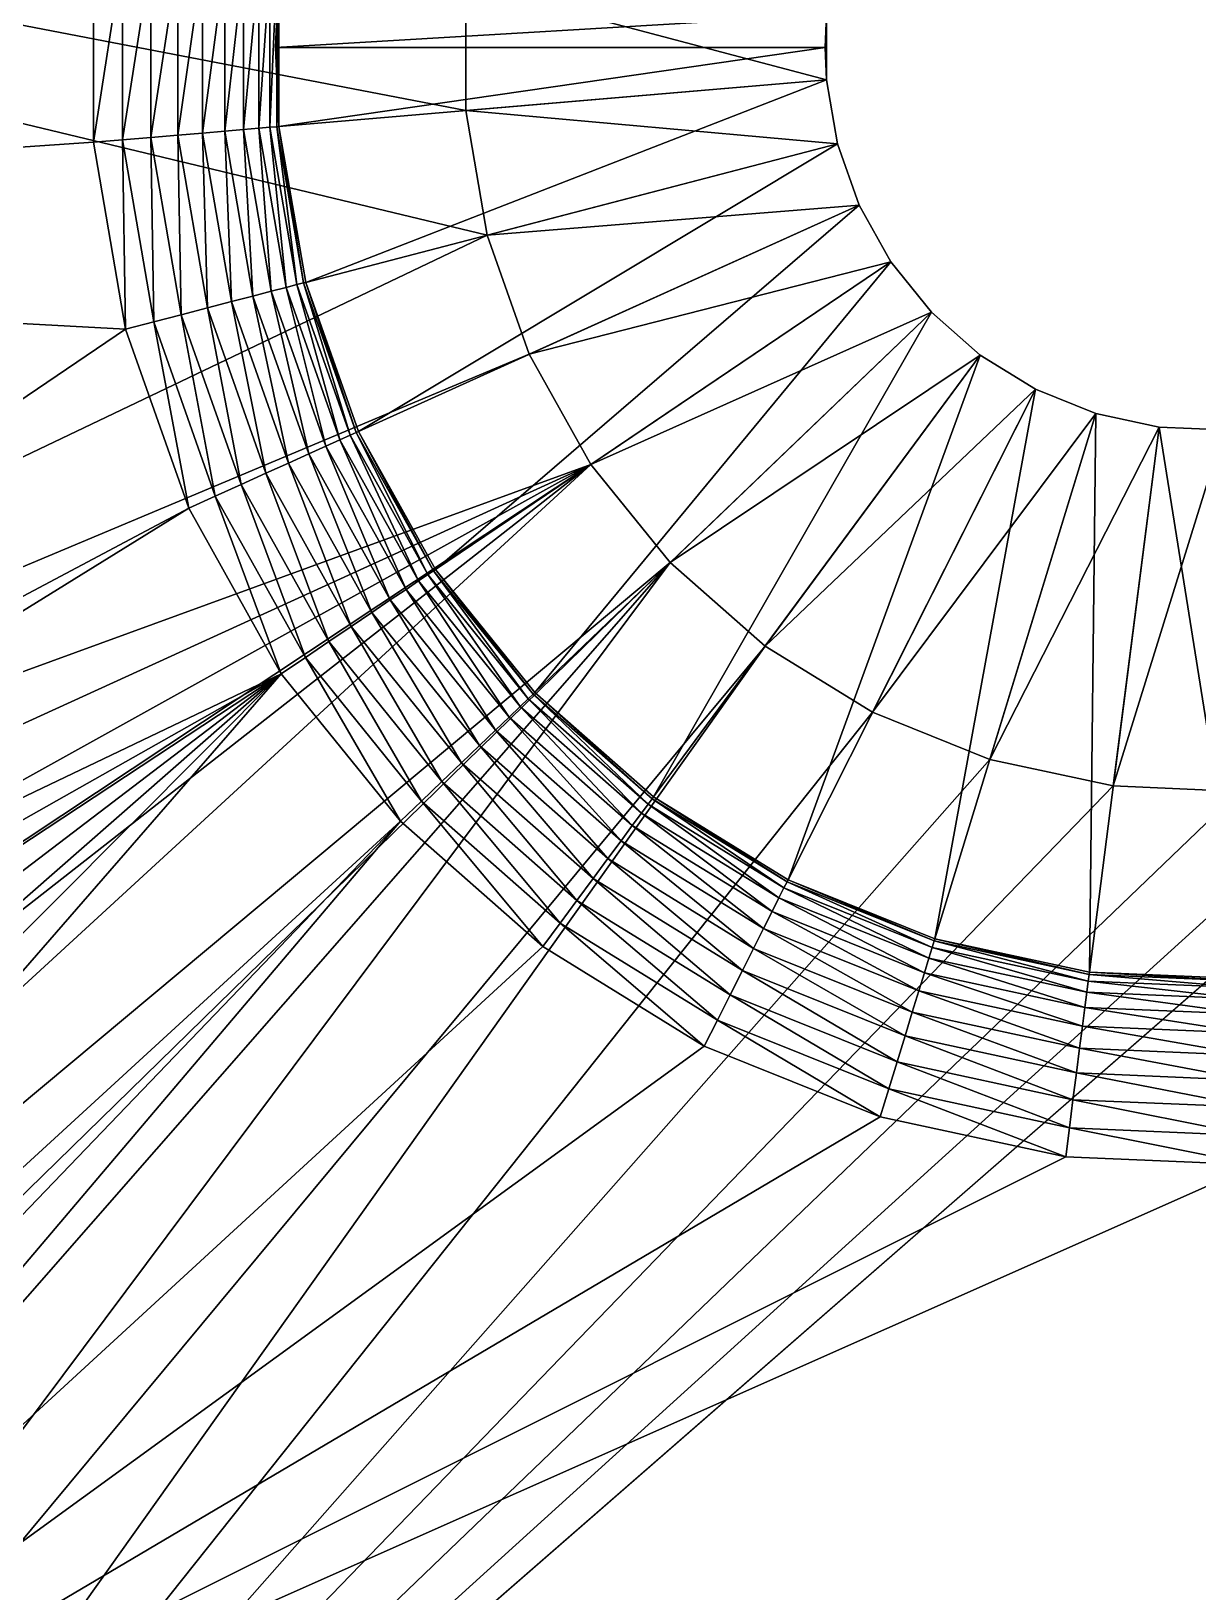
# Model space of a CAD drawing. Header units: millimetres. Extents: x 19.3 to 105.6, y 153.8 to 217.3.
# Drawn here: x 29.49 to 34.46, y 158.64 to 165.29 of the extents above; entities that cross this region are included whole.
import ezdxf

# ---------------------------------------------------------------- set-up
doc = ezdxf.new("R2010")
doc.units = ezdxf.units.MM
doc.layers.get('0').update_dxf_attribs({"color": 132, "linetype": 'CONTINUOUS'})

msp = doc.modelspace()

# ---------------------------------------------------------------- linework, layer by layer
at = {"invisible_edges": 16}
for points in [[(22.9828, 168.8734, 19.0436), (29.8904, 166.4238, 19.0436), (23.3064, 164.3772, 19.0436)], [(21.336, 159.6001, 21.4312), (31.4328, 164.4221, 21.4312), (20.7149, 166.9976, 21.4312)], [(20.7149, 166.9976, 21.4312), (31.4328, 164.4221, 21.4312), (31.3418, 164.9529, 21.4312)], [(31.3418, 164.9529, 21.4312), (31.3418, 165.4914, 21.4312), (20.7149, 166.9976, 21.4312)], [(23.3064, 164.3772, 19.0436), (29.8904, 166.4238, 19.0436), (29.7537, 165.6266, 19.0436)], [(23.3064, 164.3772, 19.0436), (29.7537, 165.6266, 19.0436), (29.7537, 164.8177, 19.0436)], [(29.7537, 165.6266, 19.0436), (29.8774, 165.616, 19.0339), (29.7537, 164.8177, 19.0436)], [(29.7537, 164.8177, 19.0436), (29.8774, 165.616, 19.0339), (29.8774, 164.8283, 19.0339)], [(29.8774, 165.616, 19.0339), (29.9981, 165.6058, 19.0048), (29.8774, 164.8283, 19.0339)], [(29.8774, 164.8283, 19.0339), (29.9981, 165.6058, 19.0048), (29.9981, 164.8385, 19.0048)], [(29.9981, 165.6058, 19.0048), (30.1128, 165.596, 18.9571), (29.9981, 164.8385, 19.0048)], [(29.9981, 164.8385, 19.0048), (30.1128, 165.596, 18.9571), (30.1128, 164.8483, 18.9571)], [(30.1128, 165.596, 18.9571), (30.2186, 165.587, 18.8921), (30.1128, 164.8483, 18.9571)], [(30.1128, 164.8483, 18.9571), (30.2186, 165.587, 18.8921), (30.2186, 164.8573, 18.8921)], [(30.2186, 165.587, 18.8921), (30.313, 165.579, 18.8112), (30.2186, 164.8573, 18.8921)], [(30.2186, 164.8573, 18.8921), (30.313, 165.579, 18.8112), (30.313, 164.8653, 18.8112)], [(30.313, 165.579, 18.8112), (30.3936, 165.5721, 18.7165), (30.313, 164.8653, 18.8112)], [(30.313, 164.8653, 18.8112), (30.3936, 165.5721, 18.7165), (30.3936, 164.8722, 18.7165)], [(30.3936, 165.5721, 18.7165), (30.4584, 165.5666, 18.6103), (30.3936, 164.8722, 18.7165)], [(30.3936, 164.8722, 18.7165), (30.4584, 165.5666, 18.6103), (30.4584, 164.8777, 18.6103)], [(30.4584, 165.5666, 18.6103), (30.5059, 165.5626, 18.4952), (30.4584, 164.8777, 18.6103)], [(30.4584, 164.8777, 18.6103), (30.5059, 165.5626, 18.4952), (30.5059, 164.8817, 18.4952)], [(30.5059, 165.5626, 18.4952), (30.5349, 165.5601, 18.3741), (30.5059, 164.8817, 18.4952)], [(30.5059, 164.8817, 18.4952), (30.5349, 165.5601, 18.3741), (30.5349, 164.8842, 18.3741)], [(30.5446, 165.5593, 18.2499), (30.5446, 165.5593, 15.8687), (30.5303, 165.2222, 15.8687)], [(30.5446, 165.5593, 18.2499), (30.5303, 165.2222, 15.8687), (30.5446, 164.885, 18.2499)], [(32.8793, 165.3605, 15.8687), (30.5303, 165.2222, 15.8687), (30.5446, 165.5593, 15.8687)], [(30.5349, 165.5601, 18.3741), (30.5446, 165.5593, 18.2499), (30.5349, 164.8842, 18.3741)], [(30.5349, 164.8842, 18.3741), (30.5446, 165.5593, 18.2499), (30.5446, 164.885, 18.2499)], [(32.8793, 165.3605, 19.9326), (31.3418, 165.4914, 19.9326), (32.8793, 165.0838, 19.9326)], [(32.8793, 165.0838, 19.9326), (31.3418, 165.4914, 19.9326), (31.3418, 164.9529, 19.9326)], [(31.3418, 165.4914, 19.9326), (31.3418, 165.4914, 21.4312), (31.3418, 164.9529, 21.4312)], [(31.3418, 165.4914, 19.9326), (31.3418, 164.9529, 21.4312), (31.3418, 164.9529, 19.9326)], [(32.8734, 165.2222, 15.8687), (30.5303, 165.2222, 15.8687), (32.8793, 165.3605, 15.8687)], [(32.8734, 165.2222, 15.8687), (32.8793, 165.3605, 15.8687), (32.8793, 165.3605, 19.9326)], [(32.8793, 165.0838, 19.9326), (32.8734, 165.2222, 15.8687), (32.8793, 165.3605, 19.9326)], [(30.5303, 165.2222, 15.8687), (30.5446, 164.885, 15.8687), (30.5446, 164.885, 18.2499)], [(32.8734, 165.2222, 15.8687), (30.5446, 164.885, 15.8687), (30.5303, 165.2222, 15.8687)], [(32.8793, 165.0838, 15.8687), (30.5446, 164.885, 15.8687), (32.8734, 165.2222, 15.8687)], [(32.8793, 165.0838, 19.9326), (32.8793, 165.0838, 15.8687), (32.8734, 165.2222, 15.8687)], [(32.8793, 165.0838, 15.8687), (30.6585, 164.2205, 15.8687), (30.5446, 164.885, 15.8687)], [(32.9261, 164.8109, 15.8687), (30.6585, 164.2205, 15.8687), (32.8793, 165.0838, 15.8687)], [(32.8793, 165.0838, 19.9326), (31.3418, 164.9529, 19.9326), (32.9261, 164.8109, 19.9326)], [(32.9261, 164.8109, 19.9326), (32.9261, 164.8109, 15.8687), (32.8793, 165.0838, 15.8687)], [(32.9261, 164.8109, 19.9326), (32.8793, 165.0838, 15.8687), (32.8793, 165.0838, 19.9326)], [(32.9261, 164.8109, 19.9326), (31.3418, 164.9529, 19.9326), (31.4328, 164.4221, 19.9326)], [(31.3418, 164.9529, 19.9326), (31.3418, 164.9529, 21.4312), (31.4328, 164.4221, 21.4312)], [(31.3418, 164.9529, 19.9326), (31.4328, 164.4221, 21.4312), (31.4328, 164.4221, 19.9326)], [(29.8774, 164.8283, 19.0339), (29.9981, 164.8385, 19.0048), (30.0106, 164.0518, 19.0339)], [(29.9981, 164.8385, 19.0048), (30.1128, 164.8483, 18.9571), (30.1278, 164.0823, 19.0048)], [(30.0106, 164.0518, 19.0339), (29.9981, 164.8385, 19.0048), (30.1278, 164.0823, 19.0048)], [(30.1128, 164.8483, 18.9571), (30.2186, 164.8573, 18.8921), (30.2391, 164.1113, 18.9571)], [(30.1278, 164.0823, 19.0048), (30.1128, 164.8483, 18.9571), (30.2391, 164.1113, 18.9571)], [(30.2186, 164.8573, 18.8921), (30.313, 164.8653, 18.8112), (30.3419, 164.1381, 18.8921)], [(30.2391, 164.1113, 18.9571), (30.2186, 164.8573, 18.8921), (30.3419, 164.1381, 18.8921)], [(30.313, 164.8653, 18.8112), (30.3936, 164.8722, 18.7165), (30.4336, 164.1619, 18.8112)], [(30.3419, 164.1381, 18.8921), (30.313, 164.8653, 18.8112), (30.4336, 164.1619, 18.8112)], [(30.3936, 164.8722, 18.7165), (30.4584, 164.8777, 18.6103), (30.5118, 164.1823, 18.7165)], [(30.4336, 164.1619, 18.8112), (30.3936, 164.8722, 18.7165), (30.5118, 164.1823, 18.7165)], [(30.4584, 164.8777, 18.6103), (30.5059, 164.8817, 18.4952), (30.5748, 164.1987, 18.6103)], [(30.5118, 164.1823, 18.7165), (30.4584, 164.8777, 18.6103), (30.5748, 164.1987, 18.6103)], [(30.5059, 164.8817, 18.4952), (30.5349, 164.8842, 18.3741), (30.6209, 164.2107, 18.4952)], [(30.5748, 164.1987, 18.6103), (30.5059, 164.8817, 18.4952), (30.6209, 164.2107, 18.4952)], [(30.5349, 164.8842, 18.3741), (30.5446, 164.885, 18.2499), (30.6491, 164.218, 18.3741)], [(30.6209, 164.2107, 18.4952), (30.5349, 164.8842, 18.3741), (30.6491, 164.218, 18.3741)], [(30.5446, 164.885, 18.2499), (30.5446, 164.885, 15.8687), (30.6585, 164.2205, 15.8687)], [(30.5446, 164.885, 18.2499), (30.6585, 164.2205, 15.8687), (30.6585, 164.2205, 18.2499)], [(30.6491, 164.218, 18.3741), (30.5446, 164.885, 18.2499), (30.6585, 164.2205, 18.2499)], [(29.8904, 164.0205, 19.0436), (23.3064, 164.3772, 19.0436), (29.7537, 164.8177, 19.0436)], [(29.7537, 164.8177, 19.0436), (29.8774, 164.8283, 19.0339), (29.8904, 164.0205, 19.0436)], [(29.8904, 164.0205, 19.0436), (29.8774, 164.8283, 19.0339), (30.0106, 164.0518, 19.0339)], [(32.9261, 164.8109, 15.8687), (30.8832, 163.5848, 15.8687), (30.6585, 164.2205, 15.8687)], [(33.0183, 164.5499, 15.8687), (30.8832, 163.5848, 15.8687), (32.9261, 164.8109, 15.8687)], [(32.9261, 164.8109, 19.9326), (31.4328, 164.4221, 19.9326), (33.0183, 164.5499, 19.9326)], [(33.0183, 164.5499, 19.9326), (33.0183, 164.5499, 15.8687), (32.9261, 164.8109, 15.8687)], [(33.0183, 164.5499, 19.9326), (32.9261, 164.8109, 15.8687), (32.9261, 164.8109, 19.9326)], [(33.0183, 164.5499, 15.8687), (31.212, 162.9962, 15.8687), (30.8832, 163.5848, 15.8687)], [(33.1533, 164.3083, 15.8687), (31.212, 162.9962, 15.8687), (33.0183, 164.5499, 15.8687)], [(33.0183, 164.5499, 19.9326), (31.4328, 164.4221, 19.9326), (31.6122, 163.9144, 19.9326)], [(33.0183, 164.5499, 19.9326), (31.6122, 163.9144, 19.9326), (33.1533, 164.3083, 19.9326)], [(33.1533, 164.3083, 19.9326), (33.1533, 164.3083, 15.8687), (33.0183, 164.5499, 15.8687)], [(33.1533, 164.3083, 19.9326), (33.0183, 164.5499, 15.8687), (33.0183, 164.5499, 19.9326)], [(21.336, 159.6001, 21.4312), (31.6122, 163.9144, 21.4312), (31.4328, 164.4221, 21.4312)], [(29.8904, 164.0205, 19.0436), (23.7122, 159.833, 19.0436), (23.3064, 164.3772, 19.0436)], [(31.4328, 164.4221, 19.9326), (31.4328, 164.4221, 21.4312), (31.6122, 163.9144, 21.4312)], [(31.4328, 164.4221, 19.9326), (31.6122, 163.9144, 21.4312), (31.6122, 163.9144, 19.9326)], [(33.1533, 164.3083, 15.8687), (31.6355, 162.4716, 15.8687), (31.212, 162.9962, 15.8687)], [(33.1533, 164.3083, 19.9326), (31.6122, 163.9144, 19.9326), (31.8749, 163.4442, 19.9326)], [(33.3272, 164.0929, 15.8687), (31.6355, 162.4716, 15.8687), (33.1533, 164.3083, 15.8687)], [(33.1533, 164.3083, 19.9326), (31.8749, 163.4442, 19.9326), (33.3272, 164.0929, 19.9326)], [(33.3272, 164.0929, 19.9326), (33.3272, 164.0929, 15.8687), (33.1533, 164.3083, 15.8687)], [(33.3272, 164.0929, 19.9326), (33.1533, 164.3083, 15.8687), (33.1533, 164.3083, 19.9326)], [(30.4336, 164.1619, 18.8112), (30.5118, 164.1823, 18.7165), (30.6713, 163.489, 18.8112)], [(30.5118, 164.1823, 18.7165), (30.5748, 164.1987, 18.6103), (30.745, 163.5224, 18.7165)], [(30.6713, 163.489, 18.8112), (30.5118, 164.1823, 18.7165), (30.745, 163.5224, 18.7165)], [(30.5748, 164.1987, 18.6103), (30.6209, 164.2107, 18.4952), (30.8043, 163.5492, 18.6103)], [(30.745, 163.5224, 18.7165), (30.5748, 164.1987, 18.6103), (30.8043, 163.5492, 18.6103)], [(30.6209, 164.2107, 18.4952), (30.6491, 164.218, 18.3741), (30.8478, 163.5688, 18.4952)], [(30.8043, 163.5492, 18.6103), (30.6209, 164.2107, 18.4952), (30.8478, 163.5688, 18.4952)], [(30.6491, 164.218, 18.3741), (30.6585, 164.2205, 18.2499), (30.8743, 163.5808, 18.3741)], [(30.8478, 163.5688, 18.4952), (30.6491, 164.218, 18.3741), (30.8743, 163.5808, 18.3741)], [(30.6585, 164.2205, 18.2499), (30.6585, 164.2205, 15.8687), (30.8832, 163.5848, 15.8687)], [(30.6585, 164.2205, 18.2499), (30.8832, 163.5848, 15.8687), (30.8832, 163.5848, 18.2499)], [(30.8743, 163.5808, 18.3741), (30.6585, 164.2205, 18.2499), (30.8832, 163.5848, 18.2499)], [(30.1278, 164.0823, 19.0048), (30.2391, 164.1113, 18.9571), (30.3834, 163.3589, 19.0048)], [(30.2391, 164.1113, 18.9571), (30.3419, 164.1381, 18.8921), (30.4882, 163.4063, 18.9571)], [(30.3834, 163.3589, 19.0048), (30.2391, 164.1113, 18.9571), (30.4882, 163.4063, 18.9571)], [(30.3419, 164.1381, 18.8921), (30.4336, 164.1619, 18.8112), (30.585, 163.45, 18.8921)], [(30.4882, 163.4063, 18.9571), (30.3419, 164.1381, 18.8921), (30.585, 163.45, 18.8921)], [(30.585, 163.45, 18.8921), (30.4336, 164.1619, 18.8112), (30.6713, 163.489, 18.8112)], [(29.8904, 164.0205, 19.0436), (30.0106, 164.0518, 19.0339), (30.1599, 163.2579, 19.0436)], [(30.0106, 164.0518, 19.0339), (30.1278, 164.0823, 19.0048), (30.273, 163.309, 19.0339)], [(30.1599, 163.2579, 19.0436), (30.0106, 164.0518, 19.0339), (30.273, 163.309, 19.0339)], [(30.273, 163.309, 19.0339), (30.1278, 164.0823, 19.0048), (30.3834, 163.3589, 19.0048)], [(33.3272, 164.0929, 15.8687), (32.1417, 162.0262, 15.8687), (31.6355, 162.4716, 15.8687)], [(33.3272, 164.0929, 19.9326), (31.8749, 163.4442, 19.9326), (32.2132, 163.0252, 19.9326)], [(33.535, 163.9101, 15.8687), (32.1417, 162.0262, 15.8687), (33.3272, 164.0929, 15.8687)], [(33.3272, 164.0929, 19.9326), (32.2132, 163.0252, 19.9326), (33.535, 163.9101, 19.9326)], [(33.535, 163.9101, 19.9326), (33.535, 163.9101, 15.8687), (33.3272, 164.0929, 15.8687)], [(33.535, 163.9101, 19.9326), (33.3272, 164.0929, 15.8687), (33.3272, 164.0929, 19.9326)], [(30.1599, 163.2579, 19.0436), (23.7122, 159.833, 19.0436), (29.8904, 164.0205, 19.0436)], [(31.8749, 163.4442, 21.4312), (31.6122, 163.9144, 21.4312), (21.336, 159.6001, 21.4312)], [(31.6122, 163.9144, 19.9326), (31.6122, 163.9144, 21.4312), (31.8749, 163.4442, 21.4312)], [(31.6122, 163.9144, 19.9326), (31.8749, 163.4442, 21.4312), (31.8749, 163.4442, 19.9326)], [(33.535, 163.9101, 15.8687), (32.7158, 161.6727, 15.8687), (32.1417, 162.0262, 15.8687)], [(33.535, 163.9101, 19.9326), (32.2132, 163.0252, 19.9326), (32.6174, 162.6695, 19.9326)], [(33.535, 163.9101, 19.9326), (32.6174, 162.6695, 19.9326), (33.7707, 163.7649, 19.9326)], [(33.7707, 163.7649, 15.8687), (32.7158, 161.6727, 15.8687), (33.535, 163.9101, 15.8687)], [(33.7707, 163.7649, 19.9326), (33.7707, 163.7649, 15.8687), (33.535, 163.9101, 15.8687)], [(33.7707, 163.7649, 19.9326), (33.535, 163.9101, 15.8687), (33.535, 163.9101, 19.9326)], [(33.7707, 163.7649, 19.9326), (32.6174, 162.6695, 19.9326), (33.076, 162.3871, 19.9326)], [(33.7707, 163.7649, 15.8687), (33.3414, 161.4213, 15.8687), (32.7158, 161.6727, 15.8687)], [(33.7707, 163.7649, 19.9326), (33.076, 162.3871, 19.9326), (34.0275, 163.6617, 19.9326)], [(34.0275, 163.6617, 15.8687), (33.3414, 161.4213, 15.8687), (33.7707, 163.7649, 15.8687)], [(34.0275, 163.6617, 19.9326), (34.0275, 163.6617, 15.8687), (33.7707, 163.7649, 15.8687)], [(34.0275, 163.6617, 19.9326), (33.7707, 163.7649, 15.8687), (33.7707, 163.7649, 19.9326)], [(34.0275, 163.6617, 19.9326), (33.076, 162.3871, 19.9326), (33.5757, 162.1863, 19.9326)], [(34.0275, 163.6617, 15.8687), (34.0005, 161.2793, 15.8687), (33.3414, 161.4213, 15.8687)], [(34.0275, 163.6617, 19.9326), (33.5757, 162.1863, 19.9326), (34.2981, 163.6034, 19.9326)], [(34.2981, 163.6034, 15.8687), (34.0005, 161.2793, 15.8687), (34.0275, 163.6617, 15.8687)], [(34.2981, 163.6034, 19.9326), (34.2981, 163.6034, 15.8687), (34.0275, 163.6617, 15.8687)], [(34.2981, 163.6034, 19.9326), (34.0275, 163.6617, 15.8687), (34.0275, 163.6617, 19.9326)], [(30.8043, 163.5492, 18.6103), (30.8478, 163.5688, 18.4952), (31.1403, 162.9477, 18.6103)], [(30.8478, 163.5688, 18.4952), (30.8743, 163.5808, 18.3741), (31.1798, 162.9744, 18.4952)], [(31.1403, 162.9477, 18.6103), (30.8478, 163.5688, 18.4952), (31.1798, 162.9744, 18.4952)], [(30.8743, 163.5808, 18.3741), (30.8832, 163.5848, 18.2499), (31.2039, 162.9907, 18.3741)], [(31.1798, 162.9744, 18.4952), (30.8743, 163.5808, 18.3741), (31.2039, 162.9907, 18.3741)], [(30.8832, 163.5848, 18.2499), (30.8832, 163.5848, 15.8687), (31.212, 162.9962, 15.8687)], [(30.8832, 163.5848, 18.2499), (31.212, 162.9962, 15.8687), (31.212, 162.9962, 18.2499)], [(31.2039, 162.9907, 18.3741), (30.8832, 163.5848, 18.2499), (31.212, 162.9962, 18.2499)], [(34.2981, 163.6034, 19.9326), (33.5757, 162.1863, 19.9326), (34.1021, 162.0729, 19.9326)], [(34.2981, 163.6034, 15.8687), (34.6741, 161.2506, 15.8687), (34.0005, 161.2793, 15.8687)], [(34.2981, 163.6034, 19.9326), (34.1021, 162.0729, 19.9326), (34.5746, 163.5917, 19.9326)], [(34.5746, 163.5917, 19.9326), (34.1021, 162.0729, 19.9326), (34.6401, 162.05, 19.9326)], [(34.5746, 163.5917, 15.8687), (34.6741, 161.2506, 15.8687), (34.2981, 163.6034, 15.8687)], [(34.5746, 163.5917, 19.9326), (34.5746, 163.5917, 15.8687), (34.2981, 163.6034, 15.8687)], [(34.5746, 163.5917, 19.9326), (34.2981, 163.6034, 15.8687), (34.2981, 163.6034, 19.9326)], [(30.6713, 163.489, 18.8112), (30.745, 163.5224, 18.7165), (31.0194, 162.866, 18.8112)], [(30.745, 163.5224, 18.7165), (30.8043, 163.5492, 18.6103), (31.0864, 162.9113, 18.7165)], [(31.0194, 162.866, 18.8112), (30.745, 163.5224, 18.7165), (31.0864, 162.9113, 18.7165)], [(31.0864, 162.9113, 18.7165), (30.8043, 163.5492, 18.6103), (31.1403, 162.9477, 18.6103)], [(21.336, 159.6001, 21.4312), (21.4982, 158.7063, 21.4312), (31.8749, 163.4442, 21.4312)], [(21.4982, 158.7063, 21.4312), (21.8039, 157.8508, 21.4312), (31.8749, 163.4442, 21.4312)], [(31.8749, 163.4442, 21.4312), (21.8039, 157.8508, 21.4312), (22.2449, 157.0567, 21.4312)], [(31.8749, 163.4442, 21.4312), (22.2449, 157.0567, 21.4312), (22.8095, 156.345, 21.4312)], [(23.4824, 155.7348, 21.4312), (31.8749, 163.4442, 21.4312), (22.8095, 156.345, 21.4312)], [(23.4824, 155.7348, 21.4312), (32.2132, 163.0252, 21.4312), (31.8749, 163.4442, 21.4312)], [(30.4882, 163.4063, 18.9571), (30.585, 163.45, 18.8921), (30.8529, 162.7535, 18.9571)], [(30.585, 163.45, 18.8921), (30.6713, 163.489, 18.8112), (30.9409, 162.813, 18.8921)], [(30.8529, 162.7535, 18.9571), (30.585, 163.45, 18.8921), (30.9409, 162.813, 18.8921)], [(30.9409, 162.813, 18.8921), (30.6713, 163.489, 18.8112), (31.0194, 162.866, 18.8112)], [(31.8749, 163.4442, 19.9326), (31.8749, 163.4442, 21.4312), (32.2132, 163.0252, 21.4312)], [(31.8749, 163.4442, 19.9326), (32.2132, 163.0252, 21.4312), (32.2132, 163.0252, 19.9326)], [(30.3834, 163.3589, 19.0048), (30.4882, 163.4063, 18.9571), (30.7576, 162.6891, 19.0048)], [(30.7576, 162.6891, 19.0048), (30.4882, 163.4063, 18.9571), (30.8529, 162.7535, 18.9571)], [(30.1599, 163.2579, 19.0436), (30.273, 163.309, 19.0339), (30.5543, 162.5517, 19.0436)], [(30.273, 163.309, 19.0339), (30.3834, 163.3589, 19.0048), (30.6572, 162.6212, 19.0339)], [(30.5543, 162.5517, 19.0436), (30.273, 163.309, 19.0339), (30.6572, 162.6212, 19.0339)], [(30.6572, 162.6212, 19.0339), (30.3834, 163.3589, 19.0048), (30.7576, 162.6891, 19.0048)], [(30.1599, 163.2579, 19.0436), (23.8047, 159.3233, 19.0436), (23.7122, 159.833, 19.0436)], [(30.5543, 162.5517, 19.0436), (23.8047, 159.3233, 19.0436), (30.1599, 163.2579, 19.0436)], [(24.2458, 155.2424, 21.4312), (32.2132, 163.0252, 21.4312), (23.4824, 155.7348, 21.4312)], [(25.0792, 154.881, 21.4312), (32.2132, 163.0252, 21.4312), (24.2458, 155.2424, 21.4312)], [(25.9604, 154.6602, 21.4312), (32.2132, 163.0252, 21.4312), (25.0792, 154.881, 21.4312)], [(25.9604, 154.6602, 21.4312), (32.6174, 162.6695, 21.4312), (32.2132, 163.0252, 21.4312)], [(31.1403, 162.9477, 18.6103), (31.1798, 162.9744, 18.4952), (31.5731, 162.4118, 18.6103)], [(31.1798, 162.9744, 18.4952), (31.2039, 162.9907, 18.3741), (31.6075, 162.4447, 18.4952)], [(31.5731, 162.4118, 18.6103), (31.1798, 162.9744, 18.4952), (31.6075, 162.4447, 18.4952)], [(31.2039, 162.9907, 18.3741), (31.212, 162.9962, 18.2499), (31.6285, 162.4649, 18.3741)], [(31.6075, 162.4447, 18.4952), (31.2039, 162.9907, 18.3741), (31.6285, 162.4649, 18.3741)], [(31.212, 162.9962, 18.2499), (31.212, 162.9962, 15.8687), (31.6355, 162.4716, 15.8687)], [(31.212, 162.9962, 18.2499), (31.6355, 162.4716, 15.8687), (31.6355, 162.4716, 18.2499)], [(31.6285, 162.4649, 18.3741), (31.212, 162.9962, 18.2499), (31.6355, 162.4716, 18.2499)], [(32.2132, 163.0252, 19.9326), (32.2132, 163.0252, 21.4312), (32.6174, 162.6695, 21.4312)], [(32.2132, 163.0252, 19.9326), (32.6174, 162.6695, 21.4312), (32.6174, 162.6695, 19.9326)], [(31.0194, 162.866, 18.8112), (31.0864, 162.9113, 18.7165), (31.4677, 162.3108, 18.8112)], [(31.0864, 162.9113, 18.7165), (31.1403, 162.9477, 18.6103), (31.5261, 162.3667, 18.7165)], [(31.4677, 162.3108, 18.8112), (31.0864, 162.9113, 18.7165), (31.5261, 162.3667, 18.7165)], [(31.5261, 162.3667, 18.7165), (31.1403, 162.9477, 18.6103), (31.5731, 162.4118, 18.6103)], [(30.9409, 162.813, 18.8921), (31.0194, 162.866, 18.8112), (31.3993, 162.2452, 18.8921)], [(31.3993, 162.2452, 18.8921), (31.0194, 162.866, 18.8112), (31.4677, 162.3108, 18.8112)], [(30.8529, 162.7535, 18.9571), (30.9409, 162.813, 18.8921), (31.3226, 162.1717, 18.9571)], [(31.3226, 162.1717, 18.9571), (30.9409, 162.813, 18.8921), (31.3993, 162.2452, 18.8921)], [(30.7576, 162.6891, 19.0048), (30.8529, 162.7535, 18.9571), (31.2396, 162.0921, 19.0048)], [(31.2396, 162.0921, 19.0048), (30.8529, 162.7535, 18.9571), (31.3226, 162.1717, 18.9571)], [(26.8657, 154.5859, 21.4312), (32.6174, 162.6695, 21.4312), (25.9604, 154.6602, 21.4312)], [(26.8657, 154.5859, 21.4312), (33.076, 162.3871, 21.4312), (32.6174, 162.6695, 21.4312)], [(30.6572, 162.6212, 19.0339), (30.7576, 162.6891, 19.0048), (31.1521, 162.0083, 19.0339)], [(31.1521, 162.0083, 19.0339), (30.7576, 162.6891, 19.0048), (31.2396, 162.0921, 19.0048)], [(32.6174, 162.6695, 19.9326), (32.6174, 162.6695, 21.4312), (33.076, 162.3871, 21.4312)], [(32.6174, 162.6695, 19.9326), (33.076, 162.3871, 21.4312), (33.076, 162.3871, 19.9326)], [(30.5543, 162.5517, 19.0436), (30.6572, 162.6212, 19.0339), (31.0625, 161.9224, 19.0436)], [(31.0625, 161.9224, 19.0436), (30.6572, 162.6212, 19.0339), (31.1521, 162.0083, 19.0339)], [(30.5543, 162.5517, 19.0436), (23.9791, 158.8354, 19.0436), (23.8047, 159.3233, 19.0436)], [(24.2306, 158.3826, 19.0436), (23.9791, 158.8354, 19.0436), (30.5543, 162.5517, 19.0436)], [(24.5525, 157.9767, 19.0436), (24.2306, 158.3826, 19.0436), (30.5543, 162.5517, 19.0436)], [(24.5525, 157.9767, 19.0436), (30.5543, 162.5517, 19.0436), (24.9363, 157.6287, 19.0436)], [(30.5543, 162.5517, 19.0436), (25.3716, 157.3479, 19.0436), (24.9363, 157.6287, 19.0436)], [(30.5543, 162.5517, 19.0436), (25.8469, 157.1418, 19.0436), (25.3716, 157.3479, 19.0436)], [(31.0625, 161.9224, 19.0436), (25.8469, 157.1418, 19.0436), (30.5543, 162.5517, 19.0436)], [(31.5731, 162.4118, 18.6103), (31.6075, 162.4447, 18.4952), (32.0902, 161.9566, 18.6103)], [(31.6075, 162.4447, 18.4952), (31.6285, 162.4649, 18.3741), (32.1186, 161.9949, 18.4952)], [(32.0902, 161.9566, 18.6103), (31.6075, 162.4447, 18.4952), (32.1186, 161.9949, 18.4952)], [(31.6285, 162.4649, 18.3741), (31.6355, 162.4716, 18.2499), (32.1358, 162.0183, 18.3741)], [(32.1186, 161.9949, 18.4952), (31.6285, 162.4649, 18.3741), (32.1358, 162.0183, 18.3741)], [(31.6355, 162.4716, 18.2499), (31.6355, 162.4716, 15.8687), (32.1417, 162.0262, 15.8687)], [(31.6355, 162.4716, 18.2499), (32.1417, 162.0262, 15.8687), (32.1417, 162.0262, 18.2499)], [(32.1358, 162.0183, 18.3741), (31.6355, 162.4716, 18.2499), (32.1417, 162.0262, 18.2499)], [(33.5757, 162.1863, 21.4312), (33.076, 162.3871, 21.4312), (26.8657, 154.5859, 21.4312)], [(31.5261, 162.3667, 18.7165), (31.5731, 162.4118, 18.6103), (32.0515, 161.9043, 18.7165)], [(32.0515, 161.9043, 18.7165), (31.5731, 162.4118, 18.6103), (32.0902, 161.9566, 18.6103)], [(33.076, 162.3871, 19.9326), (33.076, 162.3871, 21.4312), (33.5757, 162.1863, 21.4312)], [(33.076, 162.3871, 19.9326), (33.5757, 162.1863, 21.4312), (33.5757, 162.1863, 19.9326)], [(31.3993, 162.2452, 18.8921), (31.4677, 162.3108, 18.8112), (31.9471, 161.7631, 18.8921)], [(31.4677, 162.3108, 18.8112), (31.5261, 162.3667, 18.7165), (32.0034, 161.8393, 18.8112)], [(31.9471, 161.7631, 18.8921), (31.4677, 162.3108, 18.8112), (32.0034, 161.8393, 18.8112)], [(32.0034, 161.8393, 18.8112), (31.5261, 162.3667, 18.7165), (32.0515, 161.9043, 18.7165)], [(98.025, 154.5859, 21.4312), (35.6892, 162.2761, 21.4312), (26.8657, 154.5859, 21.4312)], [(26.8657, 154.5859, 21.4312), (35.6892, 162.2761, 21.4312), (35.1743, 162.1184, 21.4312)], [(31.3226, 162.1717, 18.9571), (31.3993, 162.2452, 18.8921), (31.8839, 161.6777, 18.9571)], [(31.8839, 161.6777, 18.9571), (31.3993, 162.2452, 18.8921), (31.9471, 161.7631, 18.8921)], [(33.5757, 162.1863, 21.4312), (26.8657, 154.5859, 21.4312), (34.1021, 162.0729, 21.4312)], [(31.2396, 162.0921, 19.0048), (31.3226, 162.1717, 18.9571), (31.8155, 161.5852, 19.0048)], [(31.8155, 161.5852, 19.0048), (31.3226, 162.1717, 18.9571), (31.8839, 161.6777, 18.9571)], [(33.5757, 162.1863, 19.9326), (33.5757, 162.1863, 21.4312), (34.1021, 162.0729, 21.4312)], [(33.5757, 162.1863, 19.9326), (34.1021, 162.0729, 21.4312), (34.1021, 162.0729, 19.9326)], [(26.8657, 154.5859, 21.4312), (35.1743, 162.1184, 21.4312), (34.6401, 162.05, 21.4312)], [(34.1021, 162.0729, 21.4312), (26.8657, 154.5859, 21.4312), (34.6401, 162.05, 21.4312)], [(31.1521, 162.0083, 19.0339), (31.2396, 162.0921, 19.0048), (31.7435, 161.4879, 19.0339)], [(31.7435, 161.4879, 19.0339), (31.2396, 162.0921, 19.0048), (31.8155, 161.5852, 19.0048)], [(34.1021, 162.0729, 19.9326), (34.1021, 162.0729, 21.4312), (34.6401, 162.05, 21.4312)], [(34.1021, 162.0729, 19.9326), (34.6401, 162.05, 21.4312), (34.6401, 162.05, 19.9326)], [(31.0625, 161.9224, 19.0436), (31.1521, 162.0083, 19.0339), (31.6697, 161.388, 19.0436)], [(31.6697, 161.388, 19.0436), (31.1521, 162.0083, 19.0339), (31.7435, 161.4879, 19.0339)], [(32.0902, 161.9566, 18.6103), (32.1186, 161.9949, 18.4952), (32.6768, 161.5954, 18.6103)], [(32.1186, 161.9949, 18.4952), (32.1358, 162.0183, 18.3741), (32.6983, 161.638, 18.4952)], [(32.6768, 161.5954, 18.6103), (32.1186, 161.9949, 18.4952), (32.6983, 161.638, 18.4952)], [(32.1358, 162.0183, 18.3741), (32.1417, 162.0262, 18.2499), (32.7114, 161.664, 18.3741)], [(32.6983, 161.638, 18.4952), (32.1358, 162.0183, 18.3741), (32.7114, 161.664, 18.3741)], [(32.1417, 162.0262, 18.2499), (32.1417, 162.0262, 15.8687), (32.7158, 161.6727, 15.8687)], [(32.1417, 162.0262, 18.2499), (32.7158, 161.6727, 15.8687), (32.7158, 161.6727, 18.2499)], [(32.7114, 161.664, 18.3741), (32.1417, 162.0262, 18.2499), (32.7158, 161.6727, 18.2499)], [(31.0625, 161.9224, 19.0436), (26.3494, 157.0158, 19.0436), (25.8469, 157.1418, 19.0436)], [(26.8657, 156.9735, 19.0436), (26.3494, 157.0158, 19.0436), (31.0625, 161.9224, 19.0436)], [(31.0625, 161.9224, 19.0436), (31.6697, 161.388, 19.0436), (26.8657, 156.9735, 19.0436)], [(32.0515, 161.9043, 18.7165), (32.0902, 161.9566, 18.6103), (32.6475, 161.5373, 18.7165)], [(32.6475, 161.5373, 18.7165), (32.0902, 161.9566, 18.6103), (32.6768, 161.5954, 18.6103)], [(31.9471, 161.7631, 18.8921), (32.0034, 161.8393, 18.8112), (32.5685, 161.3805, 18.8921)], [(32.0034, 161.8393, 18.8112), (32.0515, 161.9043, 18.7165), (32.6111, 161.4651, 18.8112)], [(32.5685, 161.3805, 18.8921), (32.0034, 161.8393, 18.8112), (32.6111, 161.4651, 18.8112)], [(32.6111, 161.4651, 18.8112), (32.0515, 161.9043, 18.7165), (32.6475, 161.5373, 18.7165)], [(31.8839, 161.6777, 18.9571), (31.9471, 161.7631, 18.8921), (32.5207, 161.2857, 18.9571)], [(32.5207, 161.2857, 18.9571), (31.9471, 161.7631, 18.8921), (32.5685, 161.3805, 18.8921)], [(31.8155, 161.5852, 19.0048), (31.8839, 161.6777, 18.9571), (32.4689, 161.1829, 19.0048)], [(32.4689, 161.1829, 19.0048), (31.8839, 161.6777, 18.9571), (32.5207, 161.2857, 18.9571)], [(32.6983, 161.638, 18.4952), (32.7114, 161.664, 18.3741), (33.33, 161.3842, 18.4952)], [(32.7114, 161.664, 18.3741), (32.7158, 161.6727, 18.2499), (33.3385, 161.4119, 18.3741)], [(33.33, 161.3842, 18.4952), (32.7114, 161.664, 18.3741), (33.3385, 161.4119, 18.3741)], [(32.7158, 161.6727, 18.2499), (32.7158, 161.6727, 15.8687), (33.3414, 161.4213, 15.8687)], [(32.7158, 161.6727, 18.2499), (33.3414, 161.4213, 15.8687), (33.3414, 161.4213, 18.2499)], [(33.3385, 161.4119, 18.3741), (32.7158, 161.6727, 18.2499), (33.3414, 161.4213, 18.2499)], [(31.7435, 161.4879, 19.0339), (31.8155, 161.5852, 19.0048), (32.4143, 161.0748, 19.0339)], [(32.4143, 161.0748, 19.0339), (31.8155, 161.5852, 19.0048), (32.4689, 161.1829, 19.0048)], [(32.6475, 161.5373, 18.7165), (32.6768, 161.5954, 18.6103), (33.297, 161.2763, 18.7165)], [(32.6768, 161.5954, 18.6103), (32.6983, 161.638, 18.4952), (33.316, 161.3386, 18.6103)], [(33.297, 161.2763, 18.7165), (32.6768, 161.5954, 18.6103), (33.316, 161.3386, 18.6103)], [(33.316, 161.3386, 18.6103), (32.6983, 161.638, 18.4952), (33.33, 161.3842, 18.4952)], [(32.6111, 161.4651, 18.8112), (32.6475, 161.5373, 18.7165), (33.2733, 161.199, 18.8112)], [(33.2733, 161.199, 18.8112), (32.6475, 161.5373, 18.7165), (33.297, 161.2763, 18.7165)], [(31.6697, 161.388, 19.0436), (31.7435, 161.4879, 19.0339), (32.3584, 160.9639, 19.0436)], [(32.3584, 160.9639, 19.0436), (31.7435, 161.4879, 19.0339), (32.4143, 161.0748, 19.0339)], [(32.5685, 161.3805, 18.8921), (32.6111, 161.4651, 18.8112), (33.2456, 161.1084, 18.8921)], [(33.2456, 161.1084, 18.8921), (32.6111, 161.4651, 18.8112), (33.2733, 161.199, 18.8112)], [(26.8657, 156.9735, 19.0436), (31.6697, 161.388, 19.0436), (32.3584, 160.9639, 19.0436)], [(32.5207, 161.2857, 18.9571), (32.5685, 161.3805, 18.8921), (33.2145, 161.0069, 18.9571)], [(33.2145, 161.0069, 18.9571), (32.5685, 161.3805, 18.8921), (33.2456, 161.1084, 18.8921)], [(33.316, 161.3386, 18.6103), (33.33, 161.3842, 18.4952), (33.9895, 161.1934, 18.6103)], [(33.33, 161.3842, 18.4952), (33.3385, 161.4119, 18.3741), (33.9955, 161.2407, 18.4952)], [(33.9895, 161.1934, 18.6103), (33.33, 161.3842, 18.4952), (33.9955, 161.2407, 18.4952)], [(33.3385, 161.4119, 18.3741), (33.3414, 161.4213, 18.2499), (33.9992, 161.2696, 18.3741)], [(33.9955, 161.2407, 18.4952), (33.3385, 161.4119, 18.3741), (33.9992, 161.2696, 18.3741)], [(33.3414, 161.4213, 18.2499), (33.3414, 161.4213, 15.8687), (34.0005, 161.2793, 15.8687)], [(33.3414, 161.4213, 18.2499), (34.0005, 161.2793, 15.8687), (34.0005, 161.2793, 18.2499)], [(33.9992, 161.2696, 18.3741), (33.3414, 161.4213, 18.2499), (34.0005, 161.2793, 18.2499)], [(33.297, 161.2763, 18.7165), (33.316, 161.3386, 18.6103), (33.9812, 161.1289, 18.7165)], [(33.9812, 161.1289, 18.7165), (33.316, 161.3386, 18.6103), (33.9895, 161.1934, 18.6103)], [(32.4689, 161.1829, 19.0048), (32.5207, 161.2857, 18.9571), (33.1808, 160.8969, 19.0048)], [(33.1808, 160.8969, 19.0048), (32.5207, 161.2857, 18.9571), (33.2145, 161.0069, 18.9571)], [(33.2733, 161.199, 18.8112), (33.297, 161.2763, 18.7165), (33.9709, 161.0486, 18.8112)], [(33.9709, 161.0486, 18.8112), (33.297, 161.2763, 18.7165), (33.9812, 161.1289, 18.7165)], [(33.9895, 161.1934, 18.6103), (33.9955, 161.2407, 18.4952), (34.6778, 161.1642, 18.6103)], [(33.9955, 161.2407, 18.4952), (33.9992, 161.2696, 18.3741), (34.6757, 161.2118, 18.4952)], [(34.6778, 161.1642, 18.6103), (33.9955, 161.2407, 18.4952), (34.6757, 161.2118, 18.4952)], [(33.9992, 161.2696, 18.3741), (34.0005, 161.2793, 18.2499), (34.6745, 161.2409, 18.3741)], [(34.6757, 161.2118, 18.4952), (33.9992, 161.2696, 18.3741), (34.6745, 161.2409, 18.3741)], [(34.0005, 161.2793, 18.2499), (34.0005, 161.2793, 15.8687), (34.6741, 161.2506, 15.8687)], [(34.0005, 161.2793, 18.2499), (34.6741, 161.2506, 15.8687), (34.6741, 161.2506, 18.2499)], [(34.6745, 161.2409, 18.3741), (34.0005, 161.2793, 18.2499), (34.6741, 161.2506, 18.2499)], [(32.4143, 161.0748, 19.0339), (32.4689, 161.1829, 19.0048), (33.1453, 160.7811, 19.0339)], [(33.1453, 160.7811, 19.0339), (32.4689, 161.1829, 19.0048), (33.1808, 160.8969, 19.0048)], [(33.2456, 161.1084, 18.8921), (33.2733, 161.199, 18.8112), (33.9589, 160.9547, 18.8921)], [(33.9589, 160.9547, 18.8921), (33.2733, 161.199, 18.8112), (33.9709, 161.0486, 18.8112)], [(33.9812, 161.1289, 18.7165), (33.9895, 161.1934, 18.6103), (34.6805, 161.0992, 18.7165)], [(34.6805, 161.0992, 18.7165), (33.9895, 161.1934, 18.6103), (34.6778, 161.1642, 18.6103)], [(33.2145, 161.0069, 18.9571), (33.2456, 161.1084, 18.8921), (33.9454, 160.8494, 18.9571)], [(33.9454, 160.8494, 18.9571), (33.2456, 161.1084, 18.8921), (33.9589, 160.9547, 18.8921)], [(33.9709, 161.0486, 18.8112), (33.9812, 161.1289, 18.7165), (34.684, 161.0184, 18.8112)], [(34.684, 161.0184, 18.8112), (33.9812, 161.1289, 18.7165), (34.6805, 161.0992, 18.7165)], [(32.3584, 160.9639, 19.0436), (32.4143, 161.0748, 19.0339), (33.1089, 160.6623, 19.0436)], [(33.1089, 160.6623, 19.0436), (32.4143, 161.0748, 19.0339), (33.1453, 160.7811, 19.0339)], [(33.9589, 160.9547, 18.8921), (33.9709, 161.0486, 18.8112), (34.688, 160.9237, 18.8921)], [(34.688, 160.9237, 18.8921), (33.9709, 161.0486, 18.8112), (34.684, 161.0184, 18.8112)], [(33.1808, 160.8969, 19.0048), (33.2145, 161.0069, 18.9571), (33.9308, 160.7352, 19.0048)], [(33.9308, 160.7352, 19.0048), (33.2145, 161.0069, 18.9571), (33.9454, 160.8494, 18.9571)], [(26.8657, 156.9735, 19.0436), (32.3584, 160.9639, 19.0436), (33.1089, 160.6623, 19.0436)], [(33.9454, 160.8494, 18.9571), (33.9589, 160.9547, 18.8921), (34.6925, 160.8176, 18.9571)], [(34.6925, 160.8176, 18.9571), (33.9589, 160.9547, 18.8921), (34.688, 160.9237, 18.8921)], [(33.1453, 160.7811, 19.0339), (33.1808, 160.8969, 19.0048), (33.9154, 160.6151, 19.0339)], [(33.9154, 160.6151, 19.0339), (33.1808, 160.8969, 19.0048), (33.9308, 160.7352, 19.0048)], [(33.9308, 160.7352, 19.0048), (33.9454, 160.8494, 18.9571), (34.6974, 160.7027, 19.0048)], [(34.6974, 160.7027, 19.0048), (33.9454, 160.8494, 18.9571), (34.6925, 160.8176, 18.9571)], [(33.1089, 160.6623, 19.0436), (33.1453, 160.7811, 19.0339), (33.8997, 160.4919, 19.0436)], [(33.8997, 160.4919, 19.0436), (33.1453, 160.7811, 19.0339), (33.9154, 160.6151, 19.0339)], [(33.9154, 160.6151, 19.0339), (33.9308, 160.7352, 19.0048), (34.7025, 160.5816, 19.0339)], [(34.7025, 160.5816, 19.0339), (33.9308, 160.7352, 19.0048), (34.6974, 160.7027, 19.0048)], [(33.1089, 160.6623, 19.0436), (33.8997, 160.4919, 19.0436), (26.8657, 156.9735, 19.0436)], [(33.8997, 160.4919, 19.0436), (33.9154, 160.6151, 19.0339), (34.7078, 160.4576, 19.0436)], [(34.7078, 160.4576, 19.0436), (33.9154, 160.6151, 19.0339), (34.7025, 160.5816, 19.0339)], [(26.8657, 156.9735, 19.0436), (33.8997, 160.4919, 19.0436), (34.7078, 160.4576, 19.0436)], [(26.8657, 156.9735, 19.0436), (34.7078, 160.4576, 19.0436), (44.3479, 156.9735, 19.0436)]]:
    msp.add_3dface(points, dxfattribs=at)

doc.saveas('drawing.dxf')
